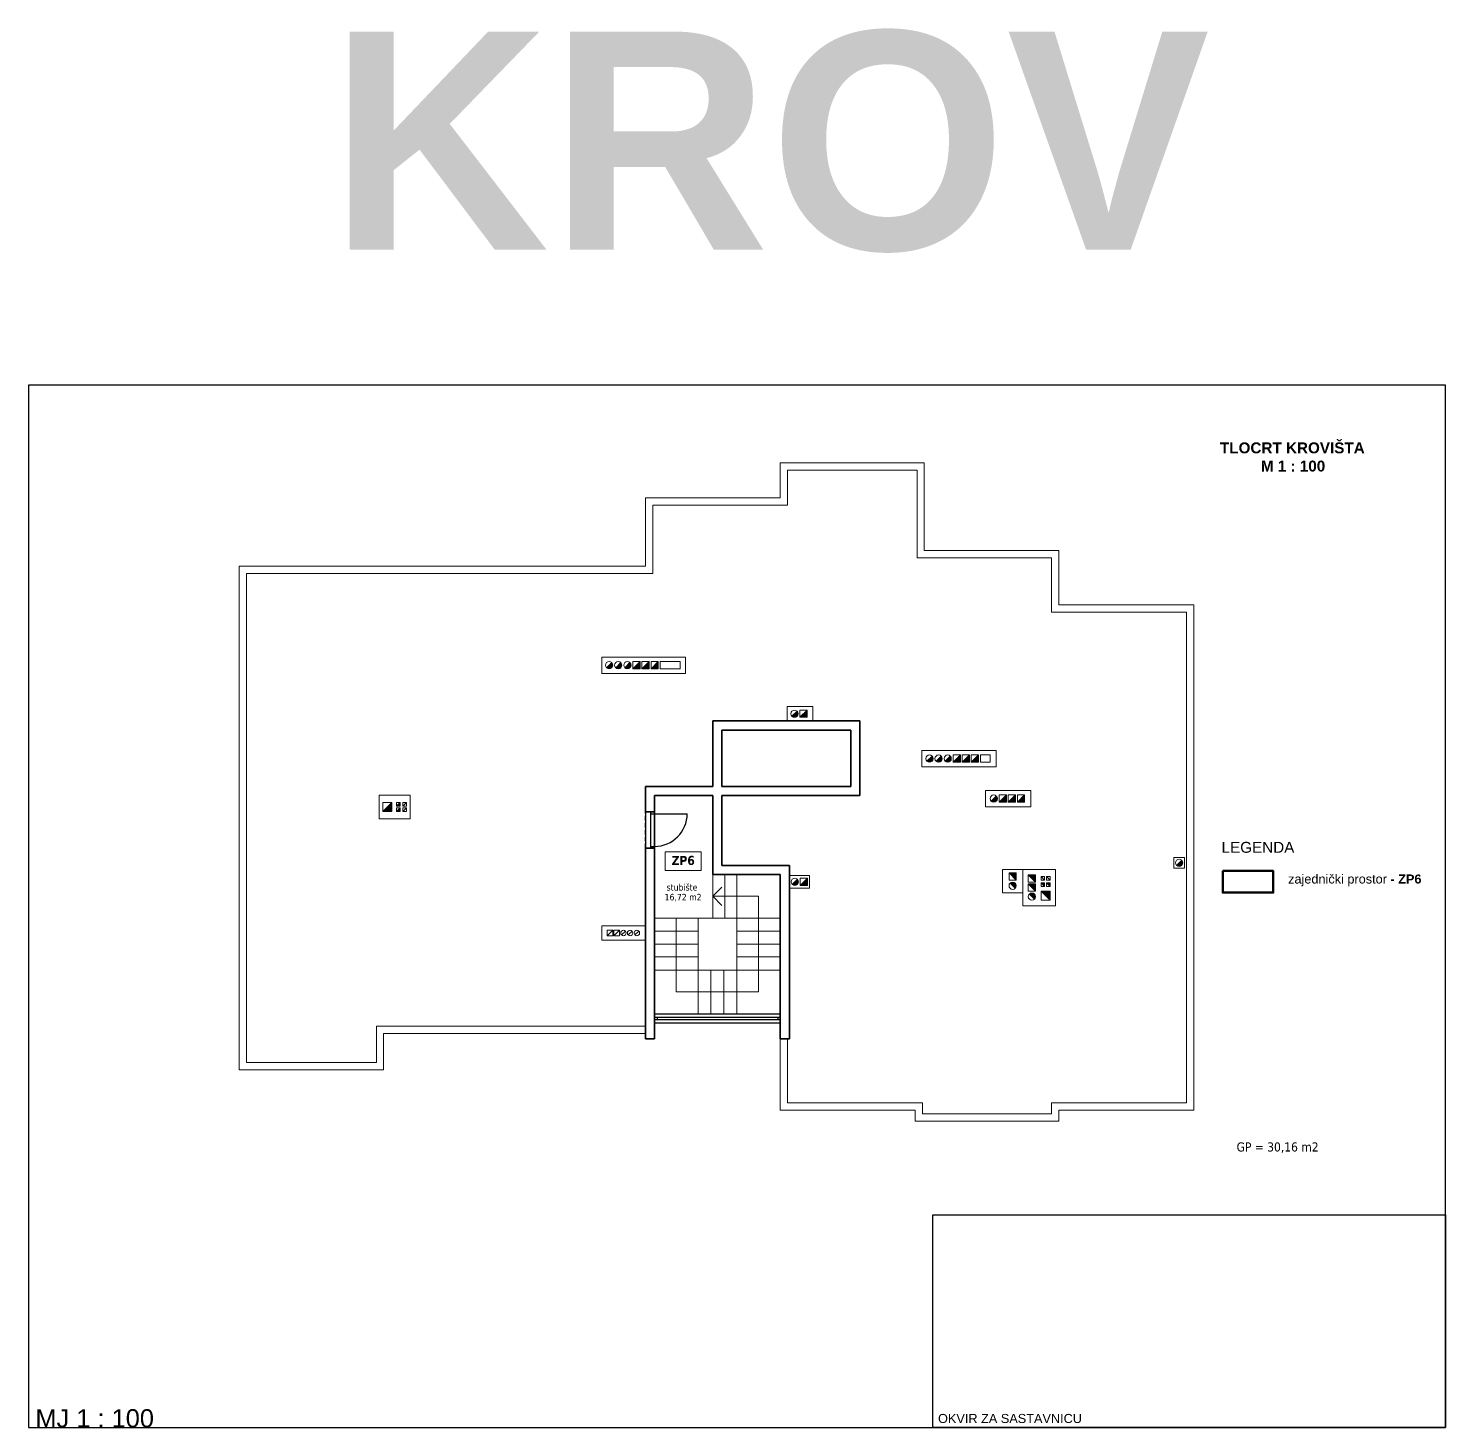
# Model space of a CAD drawing. Header units: centimetres. Extents: x 642232439 to 646206409, y 502891828 to 503284195.
# Drawn here: x 646202511 to 646206409, y 503268121 to 503271969 of the extents above; entities that cross this region are included whole.
import ezdxf

# ---------------------------------------------------------------- set-up
doc = ezdxf.new("R2010")
doc.units = ezdxf.units.CM
doc.linetypes.add('HIDDENX2', pattern=[19.05, 12.7, -6.35])
doc.layers.add('_POLILINE_ET', color=4, linetype='Continuous', plot=False)
doc.layers.add('SAST_Linija sastavnice', color=3, linetype='Continuous', plot=False)
for name, color, linetype, lineweight in [('_POVRŠINA', 255, 'Continuous', 5), ('SASTAVNICA', 7, 'Continuous', 0), ('TP_01 - 0.35', 1, 'Continuous', 35), ('TP_03 - 0.15', 3, 'Continuous', 15), ('TP_07 - 0.20', 7, 'Continuous', 20)]:
    doc.layers.add(name, color=color, linetype=linetype, lineweight=lineweight)
for name, color, linetype in [('TP_Hatch', 252, 'Continuous'), ('TP_Hidden', 8, 'HIDDENX2'), ('TP_Kotiranje', 3, 'Continuous'), ('TP_Otvori', 8, 'Continuous'), ('TP_Otvori.block', 8, 'Continuous')]:
    doc.layers.add(name, color=color, linetype=linetype)
doc.styles.add('Kota', font='arialbd.ttf')
doc.styles.get("Standard").update_dxf_attribs({"font": 'arial.ttf'})
doc.styles.add('tahoma10', font='tahoma.ttf', dxfattribs={"height": 2})

# ---------------------------------------------------------------- blocks, each defined once
blk = doc.blocks.new('*U525')
at = {"layer": 'TP_Otvori'}
for p, q in [((5, 0), (5, 90)), ((5, 0), (0, 0)), ((95, 0), (5, 0)), ((5, -10), (5, 0)), ((95, -10), (95, 0)), ((95, 0), (100, 0)), ((100, -10), (0, -10))]:
    blk.add_line(p, q, dxfattribs=at)
blk.add_arc((5, 0), 90, 0, 90, dxfattribs=at)

msp = doc.modelspace()

# ---------------------------------------------------------------- hatches: boundary and pattern name
at = {"layer": 'TP_07 - 0.20'}
h = msp.add_hatch(color=256, dxfattribs=at)
h.dxf.hatch_style = 1
h.paths.add_polyline_path([(646203486.05, 503269814.99), (646203511.05, 503269814.99), (646203511.05, 503269839.99)])
h = msp.add_hatch(color=256, dxfattribs=at)
h.dxf.hatch_style = 1
h.paths.add_polyline_path([(646203533.55, 503269839.99), (646203523.55, 503269829.99), (646203533.55, 503269829.99)])
h.paths.add_polyline_path([(646203523.55, 503269814.99), (646203533.55, 503269814.99), (646203533.55, 503269824.99)])
h = msp.add_hatch(color=256, dxfattribs=at)
h.dxf.hatch_style = 1
h.paths.add_polyline_path([(646205296.05, 503269618.69), (646205306.05, 503269608.69), (646205306.05, 503269618.69)])
h.paths.add_polyline_path([(646205321.05, 503269608.69), (646205321.05, 503269618.69), (646205311.05, 503269618.69)])
h = msp.add_hatch(color=256, dxfattribs=at)
h.dxf.hatch_style = 1
h.paths.add_polyline_path([(646205321.05, 503269571.19), (646205321.05, 503269596.19), (646205296.05, 503269596.19)])
at = {"layer": 'TP_Hatch'}
h = msp.add_hatch(color=256, dxfattribs=at)
h.dxf.hatch_style = 1
edge = h.paths.add_edge_path()
edge.add_arc((646204108.44, 503270217.49), 10, 225, 270)
edge.add_arc((646204108.44, 503270217.49), 10, 270, 360)
edge.add_arc((646204108.44, 503270217.49), 10, 0, 45)
edge.add_line((646204115.51, 503270224.57), (646204101.37, 503270210.42))
h = msp.add_hatch(color=256, dxfattribs=at)
h.dxf.hatch_style = 1
edge = h.paths.add_edge_path()
edge.add_arc((646204133.44, 503270217.49), 10, 225, 270)
edge.add_arc((646204133.44, 503270217.49), 10, 270, 360)
edge.add_arc((646204133.44, 503270217.49), 10, 0, 45)
edge.add_line((646204140.51, 503270224.57), (646204126.37, 503270210.42))
h = msp.add_hatch(color=256, dxfattribs=at)
h.dxf.hatch_style = 1
edge = h.paths.add_edge_path()
edge.add_arc((646204158.44, 503270217.49), 10, 225, 270)
edge.add_arc((646204158.44, 503270217.49), 10, 270, 360)
edge.add_arc((646204158.44, 503270217.49), 10, 0, 45)
edge.add_line((646204165.51, 503270224.57), (646204151.37, 503270210.42))
h = msp.add_hatch(color=256, dxfattribs=at)
h.dxf.hatch_style = 1
h.paths.add_polyline_path([(646204193.44, 503270207.49), (646204193.44, 503270227.49), (646204173.44, 503270207.49)])
h = msp.add_hatch(color=256, dxfattribs=at)
h.dxf.hatch_style = 1
h.paths.add_polyline_path([(646204218.44, 503270207.49), (646204218.44, 503270227.49), (646204198.44, 503270207.49)])
h = msp.add_hatch(color=256, dxfattribs=at)
h.dxf.hatch_style = 1
h.paths.add_polyline_path([(646204243.44, 503270207.49), (646204243.44, 503270227.49), (646204223.44, 503270207.49)])
h = msp.add_hatch(color=256, dxfattribs=at)
h.dxf.hatch_style = 1
edge = h.paths.add_edge_path()
edge.add_arc((646204618.05, 503270084.19), 10, 225, 270)
edge.add_arc((646204618.05, 503270084.19), 10, 270, 360)
edge.add_arc((646204618.05, 503270084.19), 10, 0, 45)
edge.add_line((646204625.12, 503270091.26), (646204610.98, 503270077.12))
h = msp.add_hatch(color=256, dxfattribs=at)
h.dxf.hatch_style = 1
h.paths.add_polyline_path([(646204653.05, 503270074.19), (646204653.05, 503270094.19), (646204633.05, 503270074.19)])
h = msp.add_hatch(color=256, dxfattribs=at)
h.dxf.hatch_style = 1
edge = h.paths.add_edge_path()
edge.add_arc((646204989.37, 503269960.69), 10, 225, 270)
edge.add_arc((646204989.37, 503269960.69), 10, 270, 360)
edge.add_arc((646204989.37, 503269960.69), 10, 0, 45)
edge.add_line((646204996.44, 503269967.76), (646204982.3, 503269953.62))
h = msp.add_hatch(color=256, dxfattribs=at)
h.dxf.hatch_style = 1
edge = h.paths.add_edge_path()
edge.add_arc((646205014.37, 503269960.69), 10, 225, 270)
edge.add_arc((646205014.37, 503269960.69), 10, 270, 360)
edge.add_arc((646205014.37, 503269960.69), 10, 0, 45)
edge.add_line((646205021.44, 503269967.76), (646205007.3, 503269953.62))
h = msp.add_hatch(color=256, dxfattribs=at)
h.dxf.hatch_style = 1
edge = h.paths.add_edge_path()
edge.add_arc((646205039.37, 503269960.69), 10, 225, 270)
edge.add_arc((646205039.37, 503269960.69), 10, 270, 360)
edge.add_arc((646205039.37, 503269960.69), 10, 0, 45)
edge.add_line((646205046.44, 503269967.76), (646205032.3, 503269953.62))
h = msp.add_hatch(color=256, dxfattribs=at)
h.dxf.hatch_style = 1
h.paths.add_polyline_path([(646205074.37, 503269950.69), (646205074.37, 503269970.69), (646205054.37, 503269950.69)])
h = msp.add_hatch(color=256, dxfattribs=at)
h.dxf.hatch_style = 1
h.paths.add_polyline_path([(646205099.37, 503269950.69), (646205099.37, 503269970.69), (646205079.37, 503269950.69)])
h = msp.add_hatch(color=256, dxfattribs=at)
h.dxf.hatch_style = 1
h.paths.add_polyline_path([(646205124.37, 503269950.69), (646205124.37, 503269970.69), (646205104.37, 503269950.69)])
h = msp.add_hatch(color=256, dxfattribs=at)
h.dxf.hatch_style = 1
edge = h.paths.add_edge_path()
edge.add_arc((646205166.05, 503269850.69), 10, 225, 270)
edge.add_arc((646205166.05, 503269850.69), 10, 270, 360)
edge.add_arc((646205166.05, 503269850.69), 10, 0, 45)
edge.add_line((646205173.12, 503269857.76), (646205158.98, 503269843.62))
h = msp.add_hatch(color=256, dxfattribs=at)
h.dxf.hatch_style = 1
h.paths.add_polyline_path([(646205201.05, 503269840.69), (646205201.05, 503269860.69), (646205181.05, 503269840.69)])
h = msp.add_hatch(color=256, dxfattribs=at)
h.dxf.hatch_style = 1
h.paths.add_polyline_path([(646205226.05, 503269840.69), (646205226.05, 503269860.69), (646205206.05, 503269840.69)])
h = msp.add_hatch(color=256, dxfattribs=at)
h.dxf.hatch_style = 1
h.paths.add_polyline_path([(646205251.05, 503269840.69), (646205251.05, 503269860.69), (646205231.05, 503269840.69)])
h = msp.add_hatch(color=256, dxfattribs=at)
h.dxf.hatch_style = 1
edge = h.paths.add_edge_path()
edge.add_arc((646205676.05, 503269674.17), 10, 225, 270)
edge.add_arc((646205676.05, 503269674.17), 10, 270, 360)
edge.add_arc((646205676.05, 503269674.17), 10, 0, 45)
edge.add_line((646205683.12, 503269681.24), (646205668.98, 503269667.1))
h = msp.add_hatch(color=256, dxfattribs=at)
h.dxf.hatch_style = 1
edge = h.paths.add_edge_path()
edge.add_arc((646204619.05, 503269621.69), 10, 225, 270)
edge.add_arc((646204619.05, 503269621.69), 10, 270, 360)
edge.add_arc((646204619.05, 503269621.69), 10, 0, 45)
edge.add_line((646204626.12, 503269628.76), (646204611.98, 503269614.62))
h = msp.add_hatch(color=256, dxfattribs=at)
h.dxf.hatch_style = 1
h.paths.add_polyline_path([(646204654.05, 503269611.69), (646204654.05, 503269631.69), (646204634.05, 503269611.69)])
h = msp.add_hatch(color=256, dxfattribs=at)
h.dxf.hatch_style = 1
h.paths.add_polyline_path([(646205228.02, 503269646.19), (646205208.02, 503269646.19), (646205228.02, 503269626.19)])
h = msp.add_hatch(color=256, dxfattribs=at)
h.dxf.hatch_style = 1
edge = h.paths.add_edge_path()
edge.add_arc((646205218.02, 503269611.19), 10, 315, 360)
edge.add_arc((646205218.02, 503269611.19), 10, 360, 450)
edge.add_arc((646205218.02, 503269611.19), 10, 90, 135)
edge.add_line((646205210.95, 503269618.26), (646205225.09, 503269604.12))
h = msp.add_hatch(color=256, dxfattribs=at)
h.dxf.hatch_style = 1
h.paths.add_polyline_path([(646205281.05, 503269641.19), (646205261.05, 503269641.19), (646205281.05, 503269621.19)])
h = msp.add_hatch(color=256, dxfattribs=at)
h.dxf.hatch_style = 1
h.paths.add_polyline_path([(646205281.05, 503269616.19), (646205261.05, 503269616.19), (646205281.05, 503269596.19)])
h = msp.add_hatch(color=256, dxfattribs=at)
h.dxf.hatch_style = 1
edge = h.paths.add_edge_path()
edge.add_arc((646205271.05, 503269581.19), 10, 315, 360)
edge.add_arc((646205271.05, 503269581.19), 10, 360, 450)
edge.add_arc((646205271.05, 503269581.19), 10, 90, 135)
edge.add_line((646205263.98, 503269588.26), (646205278.12, 503269574.12))

# ---------------------------------------------------------------- linework, layer by layer
at = {"layer": '_POLILINE_ET'}
msp.add_lwpolyline([(646204233.05, 503269859.19), (646204233.05, 503269259.19), (646204579.05, 503269259.19), (646204579.05, 503269642.19), (646204393.05, 503269642.19), (646204393.05, 503269859.19), (646204233.05, 503269859.19)], dxfattribs=at)
at = {"layer": '_POVRŠINA'}
msp.add_lwpolyline([(646204262.29, 503269704.22), (646204361.43, 503269704.22), (646204361.43, 503269652.57), (646204262.29, 503269652.57)], close=True, dxfattribs=at)
at = {"layer": 'SAST_Linija sastavnice'}
for points in [[(646206408.92, 503270987.07), (646202510.92, 503270987.07), (646202510.92, 503268121.07), (646206408.92, 503268121.07)], [(646204998.92, 503268706.07), (646206408.92, 503268706.07), (646206408.92, 503268121.07), (646204998.92, 503268121.07)]]:
    msp.add_lwpolyline(points, close=True, dxfattribs=at)
at = {"layer": 'TP_01 - 0.35'}
for p, q in [((646204393.05, 503269884.19), (646204393.05, 503270064.19)), ((646204393.05, 503270064.19), (646204798.05, 503270064.19)), ((646204418.05, 503269884.19), (646204418.05, 503270039.19)), ((646204418.05, 503270039.19), (646204773.05, 503270039.19)), ((646204773.05, 503269884.19), (646204773.05, 503270039.19)), ((646204798.05, 503269859.19), (646204798.05, 503270064.19)), ((646204208.05, 503269884.19), (646204208.05, 503269814.19)), ((646204393.05, 503269884.19), (646204208.05, 503269884.19)), ((646204418.05, 503269884.19), (646204773.05, 503269884.19)), ((646204233.05, 503269859.19), (646204233.05, 503269814.19)), ((646204393.05, 503269859.19), (646204233.05, 503269859.19)), ((646204393.05, 503269859.19), (646204393.05, 503269642.19)), ((646204418.05, 503269859.19), (646204418.05, 503269667.19)), ((646204418.05, 503269859.19), (646204798.05, 503269859.19)), ((646204233.05, 503269814.19), (646204208.05, 503269814.19)), ((646204208.05, 503269714.19), (646204208.05, 503269473.99)), ((646204233.05, 503269714.19), (646204208.05, 503269714.19)), ((646204233.05, 503269714.19), (646204233.05, 503269189.99)), ((646204604.05, 503269667.19), (646204418.05, 503269667.19)), ((646204604.05, 503269667.19), (646204604.05, 503269439.19)), ((646204579.05, 503269642.19), (646204393.05, 503269642.19)), ((646204579.05, 503269642.19), (646204579.05, 503269189.99)), ((646204208.05, 503269473.99), (646204208.05, 503269189.99)), ((646204604.05, 503269439.19), (646204604.05, 503269189.99)), ((646204233.05, 503269189.99), (646204208.05, 503269189.99)), ((646204604.05, 503269189.99), (646204579.05, 503269189.99))]:
    msp.add_line(p, q, dxfattribs=at)
at = {"layer": 'TP_03 - 0.15'}
for p, q in [((646204426.05, 503269642.19), (646204426.05, 503269522.19)), ((646204459.05, 503269642.19), (646204459.05, 503269379.19)), ((646204393.05, 503269582.19), (646204418.2, 503269607.35)), ((646204393.05, 503269582.19), (646204519.05, 503269582.19)), ((646204393.05, 503269582.19), (646204418.2, 503269557.04)), ((646204519.05, 503269319.19), (646204519.05, 503269582.19)), ((646204293.05, 503269319.19), (646204293.05, 503269522.19)), ((646204353.05, 503269522.19), (646204353.05, 503269379.19)), ((646204393.05, 503269522.19), (646204459.05, 503269522.19)), ((646204459.05, 503269522.19), (646204579.05, 503269522.19)), ((646204353.05, 503269486.19), (646204233.05, 503269486.19)), ((646204459.05, 503269486.19), (646204579.05, 503269486.19)), ((646204353.05, 503269450.19), (646204233.05, 503269450.19)), ((646204459.05, 503269450.19), (646204579.05, 503269450.19)), ((646204353.05, 503269415.19), (646204233.05, 503269415.19)), ((646204353.05, 503269379.19), (646204233.05, 503269379.19)), ((646204459.05, 503269379.19), (646204353.05, 503269379.19)), ((646204353.05, 503269379.19), (646204353.05, 503269259.19)), ((646204388.05, 503269379.19), (646204388.05, 503269259.19)), ((646204424.05, 503269379.19), (646204424.05, 503269259.19)), ((646204459.05, 503269415.19), (646204579.05, 503269415.19)), ((646204459.05, 503269379.19), (646204579.05, 503269379.19)), ((646204459.05, 503269379.19), (646204459.05, 503269259.19)), ((646204293.05, 503269319.19), (646204519.05, 503269319.19))]:
    msp.add_line(p, q, dxfattribs=at)
at = {"layer": 'TP_07 - 0.20'}
for p, q in [((646205716.05, 503270383.19), (646205716.05, 503268994.19)), ((646204115.51, 503270224.57), (646204101.37, 503270210.42)), ((646204140.51, 503270224.57), (646204126.37, 503270210.42)), ((646204165.51, 503270224.57), (646204151.37, 503270210.42)), ((646204193.44, 503270227.49), (646204173.44, 503270207.49)), ((646204218.44, 503270227.49), (646204198.44, 503270207.49)), ((646204243.44, 503270227.49), (646204223.44, 503270207.49)), ((646204598.05, 503270064.19), (646204598.05, 503270104.19)), ((646204598.05, 503270104.19), (646204668.05, 503270104.19)), ((646204625.12, 503270091.26), (646204610.98, 503270077.12)), ((646204653.05, 503270094.19), (646204633.05, 503270074.19)), ((646204668.05, 503270104.19), (646204668.05, 503270064.19)), ((646204996.44, 503269967.76), (646204982.3, 503269953.62)), ((646205021.44, 503269967.76), (646205007.3, 503269953.62)), ((646205046.44, 503269967.76), (646205032.3, 503269953.62)), ((646205074.37, 503269970.69), (646205054.37, 503269950.69)), ((646205099.37, 503269970.69), (646205079.37, 503269950.69)), ((646205124.37, 503269970.69), (646205104.37, 503269950.69)), ((646205173.12, 503269857.76), (646205158.98, 503269843.62)), ((646205201.05, 503269860.69), (646205181.05, 503269840.69)), ((646205226.05, 503269860.69), (646205206.05, 503269840.69)), ((646205251.05, 503269860.69), (646205231.05, 503269840.69)), ((646203511.05, 503269839.99), (646203486.05, 503269814.99)), ((646203533.55, 503269839.99), (646203523.55, 503269829.99)), ((646203533.55, 503269824.99), (646203523.55, 503269814.99)), ((646203551.05, 503269839.99), (646203541.05, 503269829.99)), ((646203551.05, 503269824.99), (646203541.05, 503269814.99)), ((646205683.12, 503269681.24), (646205668.98, 503269667.1)), ((646204393.05, 503269642.19), (646204393.05, 503269522.19)), ((646204659.05, 503269639.19), (646204604.05, 503269639.19)), ((646204626.12, 503269628.76), (646204611.98, 503269614.62)), ((646204654.05, 503269631.69), (646204634.05, 503269611.69)), ((646204659.05, 503269639.19), (646204659.05, 503269604.19)), ((646205208.02, 503269646.19), (646205228.02, 503269626.19)), ((646205210.95, 503269618.26), (646205225.09, 503269604.12)), ((646205261.05, 503269641.19), (646205281.05, 503269621.19)), ((646205261.05, 503269616.19), (646205281.05, 503269596.19)), ((646205296.05, 503269636.19), (646205306.05, 503269626.19)), ((646205296.05, 503269618.69), (646205306.05, 503269608.69)), ((646205311.05, 503269636.19), (646205321.05, 503269626.19)), ((646205311.05, 503269618.69), (646205321.05, 503269608.69)), ((646204659.05, 503269604.19), (646204604.05, 503269604.19)), ((646205263.98, 503269588.26), (646205278.12, 503269574.12)), ((646205296.05, 503269596.19), (646205321.05, 503269571.19)), ((646204208.05, 503269501.19), (646204088.05, 503269501.19)), ((646204088.05, 503269501.19), (646204088.05, 503269461.19)), ((646204393.05, 503269522.19), (646204233.05, 503269522.19)), ((646204088.05, 503269461.19), (646204208.05, 503269461.19)), ((646204118.05, 503269488.69), (646204103.05, 503269473.69)), ((646204136.55, 503269488.69), (646204121.55, 503269473.69)), ((646204152.85, 503269486.5), (646204142.25, 503269475.89)), ((646204171.35, 503269486.5), (646204160.75, 503269475.89)), ((646204189.85, 503269486.5), (646204179.25, 503269475.89)), ((646204579.05, 503269259.19), (646204233.05, 503269259.19)), ((646204579.05, 503269234.19), (646204233.05, 503269234.19))]:
    msp.add_line(p, q, dxfattribs=at)
for points in [[(646204599.05, 503269189.99), (646204599.05, 503269014.19), (646204970.05, 503269014.19), (646204970.05, 503268984.19), (646205325.05, 503268984.19), (646205325.05, 503269014.19), (646205696.05, 503269014.19), (646205696.05, 503270363.19), (646205325.05, 503270363.19), (646205325.05, 503270513.19), (646204955.05, 503270513.19), (646204955.05, 503270753.99), (646204599.05, 503270753.99), (646204599.05, 503270657.99), (646204228.05, 503270657.99), (646204228.05, 503270469.99), (646203111.05, 503270469.99), (646203111.05, 503269124.99), (646203468.05, 503269124.99), (646203468.05, 503269224.99), (646204208.05, 503269224.99)], [(646204208.05, 503270489.99), (646204208.05, 503270677.99), (646204579.05, 503270677.99), (646204579.05, 503270773.99), (646204975.05, 503270773.99), (646204975.05, 503270533.19), (646205345.05, 503270533.19), (646205345.05, 503270383.19), (646205716.05, 503270383.19), (646205716.05, 503268994.19)], [(646204208.05, 503270489.99), (646203091.05, 503270489.99), (646203091.05, 503269104.99), (646203488.05, 503269104.99), (646203488.05, 503269204.99), (646204208.05, 503269204.99)], [(646204950.05, 503268964.19), (646204950.05, 503268994.19), (646204579.05, 503268994.19), (646204579.05, 503269234.19)], [(646205716.05, 503268994.19), (646205345.05, 503268994.19), (646205345.05, 503268964.19), (646204950.05, 503268964.19)]]:
    msp.add_lwpolyline(points, dxfattribs=at)
for points in [[(646204318.44, 503270239.99), (646204088.44, 503270239.99), (646204088.44, 503270194.99), (646204318.44, 503270194.99)], [(646204173.44, 503270227.49), (646204193.44, 503270227.49), (646204193.44, 503270207.49), (646204173.44, 503270207.49)], [(646204198.44, 503270227.49), (646204218.44, 503270227.49), (646204218.44, 503270207.49), (646204198.44, 503270207.49)], [(646204223.44, 503270227.49), (646204243.44, 503270227.49), (646204243.44, 503270207.49), (646204223.44, 503270207.49)], [(646204248.44, 503270227.49), (646204303.44, 503270227.49), (646204303.44, 503270207.49), (646204248.44, 503270207.49)], [(646204633.05, 503270094.19), (646204653.05, 503270094.19), (646204653.05, 503270074.19), (646204633.05, 503270074.19)], [(646204968.05, 503269938.19), (646204968.05, 503269983.19), (646205173.05, 503269983.19), (646205173.05, 503269938.19)], [(646205054.37, 503269970.69), (646205074.37, 503269970.69), (646205074.37, 503269950.69), (646205054.37, 503269950.69)], [(646205079.37, 503269970.69), (646205099.37, 503269970.69), (646205099.37, 503269950.69), (646205079.37, 503269950.69)], [(646205104.37, 503269970.69), (646205124.37, 503269970.69), (646205124.37, 503269950.69), (646205104.37, 503269950.69)], [(646205129.37, 503269970.69), (646205156.37, 503269970.69), (646205156.37, 503269950.69), (646205129.37, 503269950.69)], [(646203476.05, 503269794.99), (646203561.05, 503269794.99), (646203561.05, 503269859.99), (646203476.05, 503269859.99)], [(646205143.05, 503269828.19), (646205143.05, 503269873.19), (646205268.05, 503269873.19), (646205268.05, 503269828.19)], [(646205181.05, 503269860.69), (646205201.05, 503269860.69), (646205201.05, 503269840.69), (646205181.05, 503269840.69)], [(646205206.05, 503269860.69), (646205226.05, 503269860.69), (646205226.05, 503269840.69), (646205206.05, 503269840.69)], [(646205231.05, 503269860.69), (646205251.05, 503269860.69), (646205251.05, 503269840.69), (646205231.05, 503269840.69)], [(646203511.05, 503269839.99), (646203486.05, 503269839.99), (646203486.05, 503269814.99), (646203511.05, 503269814.99)], [(646203533.55, 503269839.99), (646203523.55, 503269839.99), (646203523.55, 503269829.99), (646203533.55, 503269829.99)], [(646203533.55, 503269814.99), (646203523.55, 503269814.99), (646203523.55, 503269824.99), (646203533.55, 503269824.99)], [(646203551.05, 503269839.99), (646203541.05, 503269839.99), (646203541.05, 503269829.99), (646203551.05, 503269829.99)], [(646203551.05, 503269814.99), (646203541.05, 503269814.99), (646203541.05, 503269824.99), (646203551.05, 503269824.99)], [(646205691.05, 503269659.19), (646205661.05, 503269659.19), (646205661.05, 503269689.19), (646205691.05, 503269689.19)], [(646205246.05, 503269656.19), (646205189.98, 503269656.19), (646205189.98, 503269591.31), (646205246.05, 503269591.31)], [(646205246.05, 503269656.19), (646205336.05, 503269656.19), (646205336.05, 503269556.19), (646205246.05, 503269556.19)], [(646204634.05, 503269631.69), (646204654.05, 503269631.69), (646204654.05, 503269611.69), (646204634.05, 503269611.69)], [(646205208.02, 503269626.19), (646205208.02, 503269646.19), (646205228.02, 503269646.19), (646205228.02, 503269626.19)], [(646205261.05, 503269621.19), (646205261.05, 503269641.19), (646205281.05, 503269641.19), (646205281.05, 503269621.19)], [(646205261.05, 503269596.19), (646205261.05, 503269616.19), (646205281.05, 503269616.19), (646205281.05, 503269596.19)], [(646205296.05, 503269636.19), (646205296.05, 503269626.19), (646205306.05, 503269626.19), (646205306.05, 503269636.19)], [(646205296.05, 503269618.69), (646205296.05, 503269608.69), (646205306.05, 503269608.69), (646205306.05, 503269618.69)], [(646205321.05, 503269636.19), (646205321.05, 503269626.19), (646205311.05, 503269626.19), (646205311.05, 503269636.19)], [(646205321.05, 503269618.69), (646205321.05, 503269608.69), (646205311.05, 503269608.69), (646205311.05, 503269618.69)], [(646205296.05, 503269596.19), (646205296.05, 503269571.19), (646205321.05, 503269571.19), (646205321.05, 503269596.19)], [(646204103.05, 503269488.69), (646204118.05, 503269488.69), (646204118.05, 503269473.69), (646204103.05, 503269473.69)], [(646204121.55, 503269488.69), (646204136.55, 503269488.69), (646204136.55, 503269473.69), (646204121.55, 503269473.69)]]:
    msp.add_lwpolyline(points, close=True, dxfattribs=at)
at = {"layer": 'TP_07 - 0.20', "lineweight": 50}
msp.add_lwpolyline([(646205795.82, 503269652.05), (646205934.58, 503269652.05), (646205934.58, 503269592.4), (646205795.82, 503269592.4)], close=True, dxfattribs=at)
at = {"layer": 'TP_07 - 0.20'}
for centre, radius in [((646204108.44, 503270217.49), 10), ((646204133.44, 503270217.49), 10), ((646204158.44, 503270217.49), 10), ((646204618.05, 503270084.19), 10), ((646204989.37, 503269960.69), 10), ((646205014.37, 503269960.69), 10), ((646205039.37, 503269960.69), 10), ((646205166.05, 503269850.69), 10), ((646205676.05, 503269674.17), 10), ((646204619.05, 503269621.69), 10), ((646205218.02, 503269611.19), 10), ((646205271.05, 503269581.19), 10), ((646204147.55, 503269481.19), 7.5), ((646204166.05, 503269481.19), 7.5), ((646204184.55, 503269481.19), 7.5)]:
    msp.add_circle(centre, radius, dxfattribs=at)
at = {"layer": 'TP_Hidden'}
msp.add_line((646204208.05, 503269714.19), (646204208.05, 503269814.19), dxfattribs=at)
at = {"layer": 'TP_Otvori'}
for p, q in [((646204579.05, 503269249.19), (646204233.05, 503269249.19)), ((646204579.05, 503269242.19), (646204233.05, 503269242.19)), ((646204240.05, 503269249.19), (646204240.05, 503269242.19)), ((646204572.05, 503269249.19), (646204572.05, 503269242.19))]:
    msp.add_line(p, q, dxfattribs=at)

# ---------------------------------------------------------------- block references
at = {"layer": 'TP_Otvori.block', "rotation": 270}
msp.add_blockref('*U525', (646204233.05, 503269814.19), dxfattribs=at)

# ---------------------------------------------------------------- texts
at = {"char_height": 30, "attachment_point": 1, "style": 'tahoma10'}
for s, insert in [('{\\fArial|b0|i0|c238|p34;LEGENDA\\fArial|b0|i0|c0|p34; \\fArial|b1|i0|c0|p34;     }', (646205792.51, 503269731.72)), ('{\\fArial|b0|i0|c238|p34;\\H0.83333x;zajednički prostor \\fArial|b1|i0|c238|p34;- ZP6\\fArial|b1|i0|c0|p34;\\H1.2x;    }', (646205975.62, 503269642.17))]:
    msp.add_mtext_dynamic_manual_height_columns(s, width=728.1474, gutter_width=10, heights=[0], dxfattribs=dict(at, insert=insert))
at = {"layer": 'SAST_Linija sastavnice', "attachment_point": 7, "rotation": 360}
for s, insert, char_height in [(' MJ 1 : 100', (646202510.92, 503268121.07), 50), ('OKVIR ZA SASTAVNICU', (646205012.84, 503268133.41), 25)]:
    msp.add_mtext(s, dxfattribs=dict(at, insert=insert, char_height=char_height))
at = {"layer": 'SASTAVNICA', "insert": (646205767.96, 503270830.1), "char_height": 30, "attachment_point": 1, "style": 'Kota'}
msp.add_mtext_dynamic_manual_height_columns('\\pi20.23911;TLOCRT KROVIŠTA\\P\\pi132.7698;M 1 : 100', width=437.5382, gutter_width=125, heights=[0], dxfattribs=at)
at = {"layer": 'TP_Kotiranje', "insert": (646203338.86, 503271959.69), "char_height": 600, "attachment_point": 1, "style": 'Kota'}
msp.add_mtext_dynamic_manual_height_columns('KROV', width=868.7781, gutter_width=125, heights=[0], dxfattribs=at)

# ---------------------------------------------------------------- next in the draw order: texts
at = {"layer": '_POVRŠINA', "attachment_point": 1, "style": 'tahoma10', "bg_fill": 3, "box_fill_scale": 1.1, "bg_fill_color": 256, "bg_fill_transparency": 0}
for s, width, heights, insert, char_height in [('\\pt90;{\\fTahoma|b1|i0|c238|p34;\\H1.3889x;ZP6} ', 71.1408, [2.54], (646204280.28, 503269693.17), 18), ('\\pt90;16,72 m2', 107.2905, [2.54], (646204260.83, 503269588.74), 18), ('\\pt125;GP = 30,16 m2', 422.1218, [0.461], (646205834.07, 503268905.37), 25)]:
    msp.add_mtext_dynamic_manual_height_columns(s, width=width, gutter_width=10, heights=heights, dxfattribs=dict(at, insert=insert, char_height=char_height))

# ---------------------------------------------------------------- next in the draw order: texts
at = {"layer": '_POVRŠINA', "insert": (646204266.33, 503269615.76), "char_height": 18, "attachment_point": 1, "style": 'tahoma10', "bg_fill": 3, "box_fill_scale": 1.1, "bg_fill_color": 256, "bg_fill_transparency": 0}
msp.add_mtext_dynamic_manual_height_columns('\\pt90;stubište', width=90.9877, gutter_width=10, heights=[2.54], dxfattribs=at)

# ---------------------------------------------------------------- next in the draw order: linework, layer by layer
at = {"layer": '_POLILINE_ET'}
msp.add_lwpolyline([(646204393.05, 503270064.19), (646204393.05, 503269884.19), (646204208.05, 503269884.19), (646204208.05, 503269189.99), (646204233.05, 503269189.99), (646204233.05, 503269234.19), (646204579.05, 503269234.19), (646204579.05, 503269189.99), (646204604.05, 503269189.99), (646204604.05, 503269667.19), (646204418.05, 503269667.19), (646204418.05, 503269859.19), (646204798.05, 503269859.19), (646204798.05, 503270064.19), (646204393.05, 503270064.19)], dxfattribs=at)

doc.saveas('drawing.dxf')
